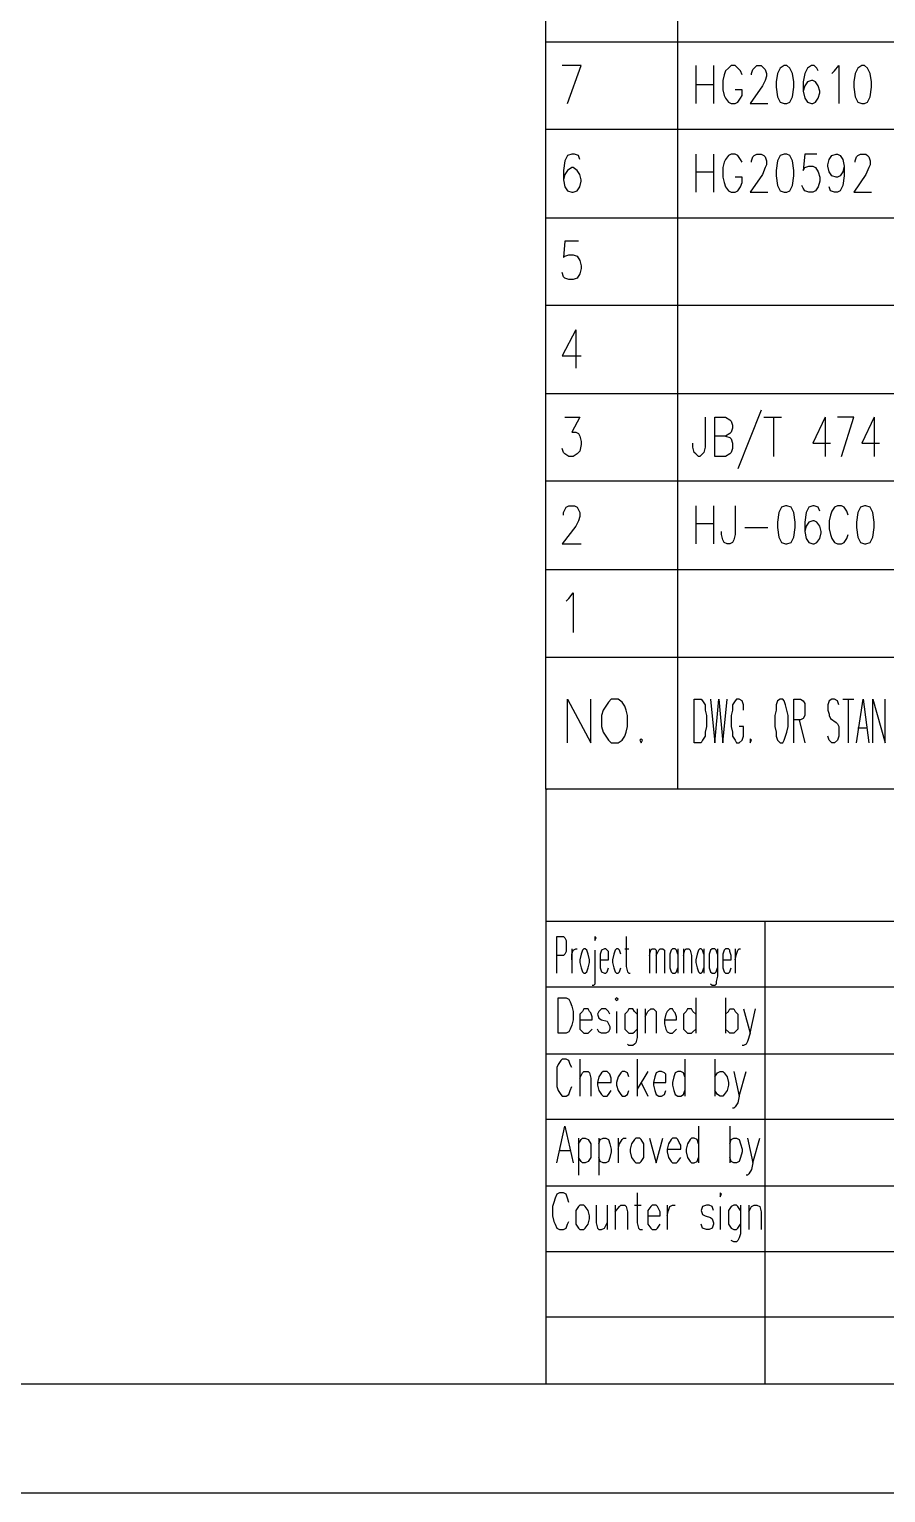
# Model space of a CAD drawing. Extents: x 13.06 to 16.25, y 9.33 to 13.85.
# Drawn here: x 14.976 to 15.395, y 9.331 to 10.046 of the extents above; entities that cross this region are included whole.
import ezdxf

# ---------------------------------------------------------------- set-up
doc = ezdxf.new("R2010")
doc.units = 0
doc.header["$MEASUREMENT"] = 0
doc.linetypes.add('AUSGEZOGEN', pattern=[0])
doc.layers.get('0').update_dxf_attribs({"linetype": 'AUSGEZOGEN'})

msp = doc.modelspace()

# ---------------------------------------------------------------- linework, layer by layer
for points in [[(13.056, 9.33067), (16.25, 9.33067), (16.25, 9.33067), (16.25, 13.85267), (16.25, 13.85267), (13.056, 13.85267), (13.056, 13.85267), (13.056, 9.33067), (13.056, 9.33067)], [(13.19, 9.384), (16.19667, 9.384), (16.19667, 9.384), (16.19667, 13.79933), (16.19667, 13.79933), (13.19, 13.79933), (13.19, 13.79933), (13.19, 9.384), (13.19, 9.384)], [(15.22867, 10.04), (15.22867, 10.08333)], [(15.29333, 10.04), (15.29333, 10.08333)], [(16.19667, 10.04), (15.22867, 10.04)], [(15.22867, 9.99733), (15.22867, 10.04)], [(15.29333, 9.99733), (15.29333, 10.04)], [(15.23933, 10.01), (15.246, 10.02867), (15.246, 10.02867), (15.23667, 10.02867)], [(15.302, 10.02867), (15.302, 10.01)], [(15.31067, 10.02867), (15.31067, 10.01)], [(15.32467, 10.024), (15.324, 10.026), (15.324, 10.026), (15.32267, 10.02733), (15.32267, 10.02733), (15.32133, 10.02867), (15.32133, 10.02867), (15.31933, 10.02867), (15.31933, 10.02867), (15.318, 10.02733), (15.318, 10.02733), (15.31667, 10.026), (15.31667, 10.026), (15.316, 10.024), (15.316, 10.024), (15.31533, 10.02133), (15.31533, 10.02133), (15.31533, 10.01667), (15.31533, 10.01667), (15.316, 10.014), (15.316, 10.014), (15.31667, 10.01267), (15.31667, 10.01267), (15.318, 10.01067), (15.318, 10.01067), (15.31933, 10.01), (15.31933, 10.01), (15.32133, 10.01), (15.32133, 10.01), (15.32267, 10.01067), (15.32267, 10.01067), (15.324, 10.01267), (15.324, 10.01267), (15.32467, 10.014), (15.32467, 10.014), (15.32467, 10.01667), (15.32467, 10.01667), (15.32133, 10.01667)], [(15.32933, 10.024), (15.32933, 10.02467), (15.32933, 10.02467), (15.33, 10.02667), (15.33, 10.02667), (15.33067, 10.02733), (15.33067, 10.02733), (15.332, 10.02867), (15.332, 10.02867), (15.334, 10.02867), (15.334, 10.02867), (15.33533, 10.02733), (15.33533, 10.02733), (15.336, 10.02667), (15.336, 10.02667), (15.33667, 10.02467), (15.33667, 10.02467), (15.33667, 10.02333), (15.33667, 10.02333), (15.336, 10.02133), (15.336, 10.02133), (15.33467, 10.01867), (15.33467, 10.01867), (15.32867, 10.01), (15.32867, 10.01), (15.33733, 10.01)], [(15.34533, 10.02867), (15.34333, 10.02733), (15.34333, 10.02733), (15.342, 10.02467), (15.342, 10.02467), (15.34133, 10.02067), (15.34133, 10.02067), (15.34133, 10.018), (15.34133, 10.018), (15.342, 10.01333), (15.342, 10.01333), (15.34333, 10.01067), (15.34333, 10.01067), (15.34533, 10.01), (15.34533, 10.01), (15.34667, 10.01), (15.34667, 10.01), (15.348, 10.01067), (15.348, 10.01067), (15.34933, 10.01333), (15.34933, 10.01333), (15.35, 10.018), (15.35, 10.018), (15.35, 10.02067), (15.35, 10.02067), (15.34933, 10.02467), (15.34933, 10.02467), (15.348, 10.02733), (15.348, 10.02733), (15.34667, 10.02867), (15.34667, 10.02867), (15.34533, 10.02867), (15.34533, 10.02867)], [(15.362, 10.026), (15.36133, 10.02733), (15.36133, 10.02733), (15.36, 10.02867), (15.36, 10.02867), (15.35867, 10.02867), (15.35867, 10.02867), (15.35667, 10.02733), (15.35667, 10.02733), (15.35533, 10.02467), (15.35533, 10.02467), (15.35467, 10.02067), (15.35467, 10.02067), (15.35467, 10.016), (15.35467, 10.016), (15.35533, 10.01267), (15.35533, 10.01267), (15.35667, 10.01067), (15.35667, 10.01067), (15.35867, 10.01), (15.35867, 10.01), (15.35933, 10.01), (15.35933, 10.01), (15.36067, 10.01067), (15.36067, 10.01067), (15.362, 10.01267), (15.362, 10.01267), (15.36267, 10.01533), (15.36267, 10.01533), (15.36267, 10.016), (15.36267, 10.016), (15.362, 10.01867), (15.362, 10.01867), (15.36067, 10.02067), (15.36067, 10.02067), (15.35933, 10.02133), (15.35933, 10.02133), (15.35867, 10.02133), (15.35867, 10.02133), (15.35667, 10.02067), (15.35667, 10.02067), (15.35533, 10.01867), (15.35533, 10.01867), (15.35467, 10.016)], [(15.36867, 10.02467), (15.37, 10.026), (15.37, 10.026), (15.372, 10.02867), (15.372, 10.02867), (15.372, 10.01)], [(15.38333, 10.02867), (15.38133, 10.02733), (15.38133, 10.02733), (15.38, 10.02467), (15.38, 10.02467), (15.37933, 10.02067), (15.37933, 10.02067), (15.37933, 10.018), (15.37933, 10.018), (15.38, 10.01333), (15.38, 10.01333), (15.38133, 10.01067), (15.38133, 10.01067), (15.38333, 10.01), (15.38333, 10.01), (15.38467, 10.01), (15.38467, 10.01), (15.386, 10.01067), (15.386, 10.01067), (15.38733, 10.01333), (15.38733, 10.01333), (15.388, 10.018), (15.388, 10.018), (15.388, 10.02067), (15.388, 10.02067), (15.38733, 10.02467), (15.38733, 10.02467), (15.386, 10.02733), (15.386, 10.02733), (15.38467, 10.02867), (15.38467, 10.02867), (15.38333, 10.02867), (15.38333, 10.02867)], [(15.302, 10.01933), (15.31067, 10.01933)], [(16.19667, 9.99733), (15.22867, 9.99733)], [(15.22867, 9.954), (15.22867, 9.99733)], [(15.29333, 9.954), (15.29333, 9.99733)], [(15.24533, 9.98267), (15.24467, 9.98467), (15.24467, 9.98467), (15.24267, 9.98533), (15.24267, 9.98533), (15.24133, 9.98533), (15.24133, 9.98533), (15.23933, 9.98467), (15.23933, 9.98467), (15.238, 9.982), (15.238, 9.982), (15.23733, 9.97733), (15.23733, 9.97733), (15.23733, 9.97267), (15.23733, 9.97267), (15.238, 9.96933), (15.238, 9.96933), (15.23933, 9.96733), (15.23933, 9.96733), (15.24133, 9.96667), (15.24133, 9.96667), (15.242, 9.96667), (15.242, 9.96667), (15.244, 9.96733), (15.244, 9.96733), (15.24533, 9.96933), (15.24533, 9.96933), (15.246, 9.972), (15.246, 9.972), (15.246, 9.97267), (15.246, 9.97267), (15.24533, 9.97533), (15.24533, 9.97533), (15.244, 9.97733), (15.244, 9.97733), (15.242, 9.97867), (15.242, 9.97867), (15.24133, 9.97867), (15.24133, 9.97867), (15.23933, 9.97733), (15.23933, 9.97733), (15.238, 9.97533), (15.238, 9.97533), (15.23733, 9.97267)], [(15.302, 9.98533), (15.302, 9.96667)], [(15.31067, 9.98533), (15.31067, 9.96667)], [(15.32467, 9.98133), (15.324, 9.98267), (15.324, 9.98267), (15.32267, 9.98467), (15.32267, 9.98467), (15.32133, 9.98533), (15.32133, 9.98533), (15.31933, 9.98533), (15.31933, 9.98533), (15.318, 9.98467), (15.318, 9.98467), (15.31667, 9.98267), (15.31667, 9.98267), (15.316, 9.98133), (15.316, 9.98133), (15.31533, 9.97867), (15.31533, 9.97867), (15.31533, 9.974), (15.31533, 9.974), (15.316, 9.97133), (15.316, 9.97133), (15.31667, 9.96933), (15.31667, 9.96933), (15.318, 9.96733), (15.318, 9.96733), (15.31933, 9.96667), (15.31933, 9.96667), (15.32133, 9.96667), (15.32133, 9.96667), (15.32267, 9.96733), (15.32267, 9.96733), (15.324, 9.96933), (15.324, 9.96933), (15.32467, 9.97133), (15.32467, 9.97133), (15.32467, 9.974), (15.32467, 9.974), (15.32133, 9.974)], [(15.32933, 9.98133), (15.32933, 9.982), (15.32933, 9.982), (15.33, 9.984), (15.33, 9.984), (15.33067, 9.98467), (15.33067, 9.98467), (15.332, 9.98533), (15.332, 9.98533), (15.334, 9.98533), (15.334, 9.98533), (15.33533, 9.98467), (15.33533, 9.98467), (15.336, 9.984), (15.336, 9.984), (15.33667, 9.982), (15.33667, 9.982), (15.33667, 9.98), (15.33667, 9.98), (15.336, 9.97867), (15.336, 9.97867), (15.33467, 9.97533), (15.33467, 9.97533), (15.32867, 9.96667), (15.32867, 9.96667), (15.33733, 9.96667)], [(15.34533, 9.98533), (15.34333, 9.98467), (15.34333, 9.98467), (15.342, 9.982), (15.342, 9.982), (15.34133, 9.97733), (15.34133, 9.97733), (15.34133, 9.97467), (15.34133, 9.97467), (15.342, 9.97), (15.342, 9.97), (15.34333, 9.96733), (15.34333, 9.96733), (15.34533, 9.96667), (15.34533, 9.96667), (15.34667, 9.96667), (15.34667, 9.96667), (15.348, 9.96733), (15.348, 9.96733), (15.34933, 9.97), (15.34933, 9.97), (15.35, 9.97467), (15.35, 9.97467), (15.35, 9.97733), (15.35, 9.97733), (15.34933, 9.982), (15.34933, 9.982), (15.348, 9.98467), (15.348, 9.98467), (15.34667, 9.98533), (15.34667, 9.98533), (15.34533, 9.98533), (15.34533, 9.98533)], [(15.36133, 9.98533), (15.35533, 9.98533), (15.35533, 9.98533), (15.35467, 9.97733), (15.35467, 9.97733), (15.35533, 9.97867), (15.35533, 9.97867), (15.35733, 9.97933), (15.35733, 9.97933), (15.35933, 9.97933), (15.35933, 9.97933), (15.36067, 9.97867), (15.36067, 9.97867), (15.362, 9.97667), (15.362, 9.97667), (15.36267, 9.974), (15.36267, 9.974), (15.36267, 9.972), (15.36267, 9.972), (15.362, 9.96933), (15.362, 9.96933), (15.36067, 9.96733), (15.36067, 9.96733), (15.35933, 9.96667), (15.35933, 9.96667), (15.35733, 9.96667), (15.35733, 9.96667), (15.35533, 9.96733), (15.35533, 9.96733), (15.35467, 9.96867), (15.35467, 9.96867), (15.354, 9.97)], [(15.37467, 9.97933), (15.374, 9.97667), (15.374, 9.97667), (15.37267, 9.97467), (15.37267, 9.97467), (15.37133, 9.974), (15.37133, 9.974), (15.37067, 9.974), (15.37067, 9.974), (15.36867, 9.97467), (15.36867, 9.97467), (15.36733, 9.97667), (15.36733, 9.97667), (15.36667, 9.97933), (15.36667, 9.97933), (15.36667, 9.98), (15.36667, 9.98), (15.36733, 9.98267), (15.36733, 9.98267), (15.36867, 9.98467), (15.36867, 9.98467), (15.37067, 9.98533), (15.37067, 9.98533), (15.37133, 9.98533), (15.37133, 9.98533), (15.37267, 9.98467), (15.37267, 9.98467), (15.374, 9.98267), (15.374, 9.98267), (15.37467, 9.97933), (15.37467, 9.97933), (15.37467, 9.97467), (15.37467, 9.97467), (15.374, 9.97), (15.374, 9.97), (15.37267, 9.96733), (15.37267, 9.96733), (15.37133, 9.96667), (15.37133, 9.96667), (15.37, 9.96667), (15.37, 9.96667), (15.368, 9.96733), (15.368, 9.96733), (15.36733, 9.96933)], [(15.38, 9.98133), (15.38, 9.982), (15.38, 9.982), (15.38067, 9.984), (15.38067, 9.984), (15.38133, 9.98467), (15.38133, 9.98467), (15.38267, 9.98533), (15.38267, 9.98533), (15.38533, 9.98533), (15.38533, 9.98533), (15.386, 9.98467), (15.386, 9.98467), (15.38667, 9.984), (15.38667, 9.984), (15.38733, 9.982), (15.38733, 9.982), (15.38733, 9.98), (15.38733, 9.98), (15.38667, 9.97867), (15.38667, 9.97867), (15.38533, 9.97533), (15.38533, 9.97533), (15.37933, 9.96667), (15.37933, 9.96667), (15.388, 9.96667)], [(15.302, 9.97667), (15.31067, 9.97667)], [(16.19667, 9.954), (15.22867, 9.954)], [(15.22867, 9.91133), (15.22867, 9.954)], [(15.29333, 9.91133), (15.29333, 9.954)], [(15.24467, 9.94267), (15.238, 9.94267), (15.238, 9.94267), (15.23733, 9.93467), (15.23733, 9.93467), (15.238, 9.93533), (15.238, 9.93533), (15.24, 9.936), (15.24, 9.936), (15.242, 9.936), (15.242, 9.936), (15.244, 9.93533), (15.244, 9.93533), (15.24533, 9.93333), (15.24533, 9.93333), (15.246, 9.93067), (15.246, 9.93067), (15.246, 9.92933), (15.246, 9.92933), (15.24533, 9.92667), (15.24533, 9.92667), (15.244, 9.92467), (15.244, 9.92467), (15.242, 9.924), (15.242, 9.924), (15.24, 9.924), (15.24, 9.924), (15.238, 9.92467), (15.238, 9.92467), (15.23733, 9.92533), (15.23733, 9.92533), (15.23667, 9.92733)], [(16.19667, 9.91133), (15.22867, 9.91133)], [(15.22867, 9.868), (15.22867, 9.91133)], [(15.29333, 9.868), (15.29333, 9.91133)], [(15.24333, 9.89933), (15.23667, 9.88667), (15.23667, 9.88667), (15.246, 9.88667)], [(15.24333, 9.89933), (15.24333, 9.88067)], [(16.19667, 9.868), (15.22867, 9.868)], [(15.22867, 9.82533), (15.22867, 9.868)], [(15.29333, 9.82533), (15.29333, 9.868)], [(15.238, 9.85667), (15.24533, 9.85667), (15.24533, 9.85667), (15.24133, 9.84933), (15.24133, 9.84933), (15.24333, 9.84933), (15.24333, 9.84933), (15.24467, 9.84867), (15.24467, 9.84867), (15.24533, 9.84733), (15.24533, 9.84733), (15.246, 9.84467), (15.246, 9.84467), (15.246, 9.84333), (15.246, 9.84333), (15.24533, 9.84), (15.24533, 9.84), (15.244, 9.83867), (15.244, 9.83867), (15.242, 9.83733), (15.242, 9.83733), (15.24, 9.83733), (15.24, 9.83733), (15.238, 9.83867), (15.238, 9.83867), (15.23733, 9.83933), (15.23733, 9.83933), (15.23667, 9.84133)], [(15.30667, 9.85667), (15.30667, 9.842), (15.30667, 9.842), (15.306, 9.83933), (15.306, 9.83933), (15.30533, 9.83867), (15.30533, 9.83867), (15.304, 9.83733), (15.304, 9.83733), (15.30333, 9.83733), (15.30333, 9.83733), (15.302, 9.83867), (15.302, 9.83867), (15.30133, 9.83933), (15.30133, 9.83933), (15.30067, 9.842), (15.30067, 9.842), (15.30067, 9.844)], [(15.31133, 9.83733), (15.31133, 9.85667), (15.31133, 9.85667), (15.31667, 9.85667), (15.31667, 9.85667), (15.31867, 9.85533), (15.31867, 9.85533), (15.31933, 9.85467), (15.31933, 9.85467), (15.32, 9.85267), (15.32, 9.85267), (15.32, 9.85133), (15.32, 9.85133), (15.31933, 9.84933), (15.31933, 9.84933), (15.31867, 9.84867), (15.31867, 9.84867), (15.31667, 9.84733), (15.31667, 9.84733), (15.31133, 9.84733)], [(15.334, 9.86), (15.32267, 9.83133)], [(15.33533, 9.85667), (15.344, 9.85667)], [(15.34, 9.85667), (15.34, 9.83733)], [(15.36533, 9.85667), (15.35933, 9.844), (15.35933, 9.844), (15.368, 9.844)], [(15.36533, 9.85667), (15.36533, 9.83733)], [(15.37333, 9.83733), (15.37933, 9.85667), (15.37933, 9.85667), (15.37133, 9.85667)], [(15.38933, 9.85667), (15.38333, 9.844), (15.38333, 9.844), (15.392, 9.844)], [(15.38933, 9.85667), (15.38933, 9.83733)], [(15.31667, 9.84733), (15.31867, 9.84667), (15.31867, 9.84667), (15.31933, 9.846), (15.31933, 9.846), (15.32, 9.844), (15.32, 9.844), (15.32, 9.84133), (15.32, 9.84133), (15.31933, 9.83933), (15.31933, 9.83933), (15.31867, 9.83867), (15.31867, 9.83867), (15.31667, 9.83733), (15.31667, 9.83733), (15.31133, 9.83733)], [(16.19667, 9.82533), (15.22867, 9.82533)], [(15.22867, 9.782), (15.22867, 9.82533)], [(15.29333, 9.782), (15.29333, 9.82533)], [(15.23733, 9.80867), (15.23733, 9.81), (15.23733, 9.81), (15.238, 9.81133), (15.238, 9.81133), (15.23867, 9.81267), (15.23867, 9.81267), (15.24, 9.81333), (15.24, 9.81333), (15.24267, 9.81333), (15.24267, 9.81333), (15.244, 9.81267), (15.244, 9.81267), (15.24467, 9.81133), (15.24467, 9.81133), (15.24533, 9.81), (15.24533, 9.81), (15.24533, 9.808), (15.24533, 9.808), (15.24467, 9.806), (15.24467, 9.806), (15.24333, 9.80333), (15.24333, 9.80333), (15.23667, 9.79467), (15.23667, 9.79467), (15.246, 9.79467)], [(15.302, 9.81333), (15.302, 9.79467)], [(15.31067, 9.81333), (15.31067, 9.79467)], [(15.32133, 9.81333), (15.32133, 9.79933), (15.32133, 9.79933), (15.32067, 9.79667), (15.32067, 9.79667), (15.32, 9.79533), (15.32, 9.79533), (15.31867, 9.79467), (15.31867, 9.79467), (15.31733, 9.79467), (15.31733, 9.79467), (15.316, 9.79533), (15.316, 9.79533), (15.31533, 9.79667), (15.31533, 9.79667), (15.31467, 9.79933), (15.31467, 9.79933), (15.31467, 9.80067)], [(15.346, 9.81333), (15.344, 9.81267), (15.344, 9.81267), (15.34267, 9.81), (15.34267, 9.81), (15.342, 9.80533), (15.342, 9.80533), (15.342, 9.80267), (15.342, 9.80267), (15.34267, 9.798), (15.34267, 9.798), (15.344, 9.79533), (15.344, 9.79533), (15.346, 9.79467), (15.346, 9.79467), (15.34667, 9.79467), (15.34667, 9.79467), (15.34867, 9.79533), (15.34867, 9.79533), (15.35, 9.798), (15.35, 9.798), (15.35067, 9.80267), (15.35067, 9.80267), (15.35067, 9.80533), (15.35067, 9.80533), (15.35, 9.81), (15.35, 9.81), (15.34867, 9.81267), (15.34867, 9.81267), (15.34667, 9.81333), (15.34667, 9.81333), (15.346, 9.81333), (15.346, 9.81333)], [(15.36267, 9.81067), (15.362, 9.81267), (15.362, 9.81267), (15.36, 9.81333), (15.36, 9.81333), (15.35933, 9.81333), (15.35933, 9.81333), (15.35733, 9.81267), (15.35733, 9.81267), (15.356, 9.81), (15.356, 9.81), (15.35533, 9.80533), (15.35533, 9.80533), (15.35533, 9.80067), (15.35533, 9.80067), (15.356, 9.79733), (15.356, 9.79733), (15.35733, 9.79533), (15.35733, 9.79533), (15.35933, 9.79467), (15.35933, 9.79467), (15.36, 9.79467), (15.36, 9.79467), (15.36133, 9.79533), (15.36133, 9.79533), (15.36267, 9.79733), (15.36267, 9.79733), (15.36333, 9.8), (15.36333, 9.8), (15.36333, 9.80067), (15.36333, 9.80067), (15.36267, 9.80333), (15.36267, 9.80333), (15.36133, 9.80533), (15.36133, 9.80533), (15.36, 9.806), (15.36, 9.806), (15.35933, 9.806), (15.35933, 9.806), (15.35733, 9.80533), (15.35733, 9.80533), (15.356, 9.80333), (15.356, 9.80333), (15.35533, 9.80067)], [(15.37667, 9.80867), (15.376, 9.81067), (15.376, 9.81067), (15.37467, 9.81267), (15.37467, 9.81267), (15.37333, 9.81333), (15.37333, 9.81333), (15.37133, 9.81333), (15.37133, 9.81333), (15.37, 9.81267), (15.37, 9.81267), (15.36867, 9.81067), (15.36867, 9.81067), (15.368, 9.80867), (15.368, 9.80867), (15.36733, 9.806), (15.36733, 9.806), (15.36733, 9.802), (15.36733, 9.802), (15.368, 9.79933), (15.368, 9.79933), (15.36867, 9.79733), (15.36867, 9.79733), (15.37, 9.79533), (15.37, 9.79533), (15.37133, 9.79467), (15.37133, 9.79467), (15.37333, 9.79467), (15.37333, 9.79467), (15.37467, 9.79533), (15.37467, 9.79533), (15.376, 9.79733), (15.376, 9.79733), (15.37667, 9.79933)], [(15.38467, 9.81333), (15.38267, 9.81267), (15.38267, 9.81267), (15.38133, 9.81), (15.38133, 9.81), (15.38067, 9.80533), (15.38067, 9.80533), (15.38067, 9.80267), (15.38067, 9.80267), (15.38133, 9.798), (15.38133, 9.798), (15.38267, 9.79533), (15.38267, 9.79533), (15.38467, 9.79467), (15.38467, 9.79467), (15.38533, 9.79467), (15.38533, 9.79467), (15.38733, 9.79533), (15.38733, 9.79533), (15.38867, 9.798), (15.38867, 9.798), (15.38933, 9.80267), (15.38933, 9.80267), (15.38933, 9.80533), (15.38933, 9.80533), (15.38867, 9.81), (15.38867, 9.81), (15.38733, 9.81267), (15.38733, 9.81267), (15.38533, 9.81333), (15.38533, 9.81333), (15.38467, 9.81333), (15.38467, 9.81333)], [(15.302, 9.80467), (15.31067, 9.80467)], [(15.326, 9.80267), (15.33733, 9.80267)], [(16.19667, 9.782), (15.22867, 9.782)], [(15.22867, 9.73933), (15.22867, 9.782)], [(15.29333, 9.73933), (15.29333, 9.782)], [(15.23867, 9.76667), (15.24, 9.768), (15.24, 9.768), (15.242, 9.77067), (15.242, 9.77067), (15.242, 9.75133)], [(15.22867, 9.73933), (16.19667, 9.73933)], [(15.22867, 9.67467), (15.22867, 9.73933)], [(15.29333, 9.67467), (15.29333, 9.73933)], [(15.23933, 9.69733), (15.23933, 9.71867), (15.23933, 9.71867), (15.25067, 9.69733), (15.25067, 9.69733), (15.25067, 9.71867)], [(15.26067, 9.71867), (15.25933, 9.71733), (15.25933, 9.71733), (15.258, 9.71533), (15.258, 9.71533), (15.25667, 9.71333), (15.25667, 9.71333), (15.256, 9.71067), (15.256, 9.71067), (15.256, 9.70533), (15.256, 9.70533), (15.25667, 9.70267), (15.25667, 9.70267), (15.258, 9.70067), (15.258, 9.70067), (15.25933, 9.69867), (15.25933, 9.69867), (15.26067, 9.69733), (15.26067, 9.69733), (15.264, 9.69733), (15.264, 9.69733), (15.266, 9.69867), (15.266, 9.69867), (15.26733, 9.70067), (15.26733, 9.70067), (15.268, 9.70267), (15.268, 9.70267), (15.26867, 9.70533), (15.26867, 9.70533), (15.26867, 9.71067), (15.26867, 9.71067), (15.268, 9.71333), (15.268, 9.71333), (15.26733, 9.71533), (15.26733, 9.71533), (15.266, 9.71733), (15.266, 9.71733), (15.264, 9.71867), (15.264, 9.71867), (15.26067, 9.71867), (15.26067, 9.71867)], [(15.30133, 9.69733), (15.30133, 9.71867), (15.30133, 9.71867), (15.30467, 9.71867), (15.30467, 9.71867), (15.30533, 9.718), (15.30533, 9.718), (15.30667, 9.716), (15.30667, 9.716), (15.30667, 9.71333), (15.30667, 9.71333), (15.30733, 9.71067), (15.30733, 9.71067), (15.30733, 9.70533), (15.30733, 9.70533), (15.30667, 9.70267), (15.30667, 9.70267), (15.30667, 9.70067), (15.30667, 9.70067), (15.30533, 9.69867), (15.30533, 9.69867), (15.30467, 9.69733), (15.30467, 9.69733), (15.30133, 9.69733), (15.30133, 9.69733)], [(15.30933, 9.71867), (15.31133, 9.69733), (15.31133, 9.69733), (15.31333, 9.71867), (15.31333, 9.71867), (15.31533, 9.69733), (15.31533, 9.69733), (15.31733, 9.71867)], [(15.32533, 9.71333), (15.32533, 9.716), (15.32533, 9.716), (15.32467, 9.718), (15.32467, 9.718), (15.32333, 9.71867), (15.32333, 9.71867), (15.322, 9.71867), (15.322, 9.71867), (15.32133, 9.718), (15.32133, 9.718), (15.32, 9.716), (15.32, 9.716), (15.32, 9.71333), (15.32, 9.71333), (15.31933, 9.71067), (15.31933, 9.71067), (15.31933, 9.70533), (15.31933, 9.70533), (15.32, 9.70267), (15.32, 9.70267), (15.32, 9.70067), (15.32, 9.70067), (15.32133, 9.69867), (15.32133, 9.69867), (15.322, 9.69733), (15.322, 9.69733), (15.32333, 9.69733), (15.32333, 9.69733), (15.32467, 9.69867), (15.32467, 9.69867), (15.32533, 9.70067), (15.32533, 9.70067), (15.32533, 9.70533), (15.32533, 9.70533), (15.32333, 9.70533)], [(15.34333, 9.71867), (15.342, 9.718), (15.342, 9.718), (15.34133, 9.716), (15.34133, 9.716), (15.34133, 9.71333), (15.34133, 9.71333), (15.34067, 9.71067), (15.34067, 9.71067), (15.34067, 9.70533), (15.34067, 9.70533), (15.34133, 9.70267), (15.34133, 9.70267), (15.34133, 9.70067), (15.34133, 9.70067), (15.342, 9.69867), (15.342, 9.69867), (15.34333, 9.69733), (15.34333, 9.69733), (15.34467, 9.69733), (15.34467, 9.69733), (15.34533, 9.69867), (15.34533, 9.69867), (15.346, 9.70067), (15.346, 9.70067), (15.34667, 9.70267), (15.34667, 9.70267), (15.34733, 9.70533), (15.34733, 9.70533), (15.34733, 9.71067), (15.34733, 9.71067), (15.34667, 9.71333), (15.34667, 9.71333), (15.346, 9.716), (15.346, 9.716), (15.34533, 9.718), (15.34533, 9.718), (15.34467, 9.71867), (15.34467, 9.71867), (15.34333, 9.71867), (15.34333, 9.71867)], [(15.35, 9.69733), (15.35, 9.71867), (15.35, 9.71867), (15.35333, 9.71867), (15.35333, 9.71867), (15.35467, 9.718), (15.35467, 9.718), (15.35533, 9.71667), (15.35533, 9.71667), (15.35533, 9.71067), (15.35533, 9.71067), (15.35467, 9.70933), (15.35467, 9.70933), (15.35333, 9.70867), (15.35333, 9.70867), (15.35, 9.70867)], [(15.372, 9.716), (15.37133, 9.718), (15.37133, 9.718), (15.37, 9.71867), (15.37, 9.71867), (15.36867, 9.71867), (15.36867, 9.71867), (15.36733, 9.718), (15.36733, 9.718), (15.36667, 9.716), (15.36667, 9.716), (15.36667, 9.71333), (15.36667, 9.71333), (15.36733, 9.71133), (15.36733, 9.71133), (15.36733, 9.71067), (15.36733, 9.71067), (15.368, 9.70933), (15.368, 9.70933), (15.37067, 9.70733), (15.37067, 9.70733), (15.37133, 9.70667), (15.37133, 9.70667), (15.372, 9.70533), (15.372, 9.70533), (15.372, 9.70067), (15.372, 9.70067), (15.37133, 9.69867), (15.37133, 9.69867), (15.37, 9.69733), (15.37, 9.69733), (15.36867, 9.69733), (15.36867, 9.69733), (15.36733, 9.69867), (15.36733, 9.69867), (15.36667, 9.70067)], [(15.374, 9.71867), (15.37933, 9.71867)], [(15.37667, 9.71867), (15.37667, 9.69733)], [(15.38067, 9.69733), (15.384, 9.71867), (15.384, 9.71867), (15.38667, 9.69733)], [(15.38867, 9.69733), (15.38867, 9.71867), (15.38867, 9.71867), (15.39467, 9.69733), (15.39467, 9.69733), (15.39467, 9.71867)], [(15.35267, 9.70867), (15.35533, 9.69733)], [(15.38133, 9.70467), (15.386, 9.70467)], [(15.27533, 9.69933), (15.27467, 9.69867), (15.27467, 9.69867), (15.27533, 9.69733), (15.27533, 9.69733), (15.276, 9.69867), (15.276, 9.69867), (15.27533, 9.69933), (15.27533, 9.69933)], [(15.32867, 9.69933), (15.32867, 9.69733), (15.32867, 9.69733), (15.32933, 9.69867), (15.32933, 9.69867), (15.32867, 9.69933), (15.32867, 9.69933)], [(16.19667, 9.67467), (15.22867, 9.67467), (15.22867, 9.67467), (15.22867, 9.384), (15.22867, 9.384), (16.19667, 9.384), (16.19667, 9.384), (16.19667, 9.67467), (16.19667, 9.67467)], [(15.22867, 9.67467), (15.22933, 9.67467)], [(16.19667, 9.61), (15.22867, 9.61)], [(15.336, 9.384), (15.336, 9.61)], [(15.234, 9.58467), (15.234, 9.60267), (15.234, 9.60267), (15.23733, 9.60267), (15.23733, 9.60267), (15.238, 9.602), (15.238, 9.602), (15.23867, 9.60067), (15.23867, 9.60067), (15.23867, 9.59533), (15.23867, 9.59533), (15.238, 9.594), (15.238, 9.594), (15.23733, 9.59333), (15.23733, 9.59333), (15.234, 9.59333)], [(15.25267, 9.602), (15.25267, 9.60067), (15.25267, 9.60067), (15.25333, 9.602), (15.25333, 9.602), (15.25267, 9.60267), (15.25267, 9.60267), (15.25267, 9.602), (15.25267, 9.602)], [(15.268, 9.60267), (15.268, 9.588), (15.268, 9.588), (15.26867, 9.58533), (15.26867, 9.58533), (15.26933, 9.58467), (15.26933, 9.58467), (15.27, 9.58467)], [(15.24133, 9.59667), (15.24133, 9.58467)], [(15.24133, 9.59133), (15.24133, 9.594), (15.24133, 9.594), (15.242, 9.596), (15.242, 9.596), (15.24333, 9.59667), (15.24333, 9.59667), (15.244, 9.59667)], [(15.24733, 9.59667), (15.24667, 9.596), (15.24667, 9.596), (15.246, 9.594), (15.246, 9.594), (15.24533, 9.59133), (15.24533, 9.59133), (15.24533, 9.59), (15.24533, 9.59), (15.246, 9.58733), (15.246, 9.58733), (15.24667, 9.58533), (15.24667, 9.58533), (15.24733, 9.58467), (15.24733, 9.58467), (15.248, 9.58467), (15.248, 9.58467), (15.24867, 9.58533), (15.24867, 9.58533), (15.24933, 9.58733), (15.24933, 9.58733), (15.25, 9.59), (15.25, 9.59), (15.25, 9.59133), (15.25, 9.59133), (15.24933, 9.594), (15.24933, 9.594), (15.24867, 9.596), (15.24867, 9.596), (15.248, 9.59667), (15.248, 9.59667), (15.24733, 9.59667), (15.24733, 9.59667)], [(15.25267, 9.596), (15.25267, 9.57933), (15.25267, 9.57933), (15.252, 9.57867), (15.252, 9.57867), (15.25133, 9.57867)], [(15.25533, 9.59133), (15.25933, 9.59133), (15.25933, 9.59133), (15.25933, 9.59333), (15.25933, 9.59333), (15.25933, 9.59533), (15.25933, 9.59533), (15.25867, 9.596), (15.25867, 9.596), (15.258, 9.59667), (15.258, 9.59667), (15.25733, 9.59667), (15.25733, 9.59667), (15.256, 9.596), (15.256, 9.596), (15.25533, 9.594), (15.25533, 9.594), (15.25533, 9.58733), (15.25533, 9.58733), (15.256, 9.58533), (15.256, 9.58533), (15.25733, 9.58467), (15.25733, 9.58467), (15.258, 9.58467), (15.258, 9.58467), (15.25867, 9.58533), (15.25867, 9.58533), (15.25933, 9.58733)], [(15.26533, 9.594), (15.26467, 9.596), (15.26467, 9.596), (15.264, 9.59667), (15.264, 9.59667), (15.26333, 9.59667), (15.26333, 9.59667), (15.26267, 9.596), (15.26267, 9.596), (15.262, 9.594), (15.262, 9.594), (15.26133, 9.59133), (15.26133, 9.59133), (15.26133, 9.59), (15.26133, 9.59), (15.262, 9.58733), (15.262, 9.58733), (15.26267, 9.58533), (15.26267, 9.58533), (15.26333, 9.58467), (15.26333, 9.58467), (15.264, 9.58467), (15.264, 9.58467), (15.26467, 9.58533), (15.26467, 9.58533), (15.26533, 9.58733)], [(15.26733, 9.59667), (15.26933, 9.59667)], [(15.27933, 9.59667), (15.27933, 9.58467)], [(15.27933, 9.59333), (15.28, 9.596), (15.28, 9.596), (15.28067, 9.59667), (15.28067, 9.59667), (15.282, 9.59667), (15.282, 9.59667), (15.28267, 9.596), (15.28267, 9.596), (15.28267, 9.58467)], [(15.28267, 9.59333), (15.284, 9.596), (15.284, 9.596), (15.28467, 9.59667), (15.28467, 9.59667), (15.286, 9.59667), (15.286, 9.59667), (15.28667, 9.596), (15.28667, 9.596), (15.28667, 9.58467)], [(15.29333, 9.594), (15.29267, 9.596), (15.29267, 9.596), (15.292, 9.59667), (15.292, 9.59667), (15.29067, 9.59667), (15.29067, 9.59667), (15.29, 9.596), (15.29, 9.596), (15.28933, 9.594), (15.28933, 9.594), (15.28933, 9.58733), (15.28933, 9.58733), (15.29, 9.58533), (15.29, 9.58533), (15.29067, 9.58467), (15.29067, 9.58467), (15.292, 9.58467), (15.292, 9.58467), (15.29267, 9.58533), (15.29267, 9.58533), (15.29333, 9.58733)], [(15.29333, 9.59667), (15.29333, 9.58467)], [(15.296, 9.59667), (15.296, 9.58467)], [(15.296, 9.59333), (15.29667, 9.596), (15.29667, 9.596), (15.29733, 9.59667), (15.29733, 9.59667), (15.29867, 9.59667), (15.29867, 9.59667), (15.29933, 9.596), (15.29933, 9.596), (15.3, 9.59333), (15.3, 9.59333), (15.3, 9.58467)], [(15.306, 9.594), (15.30533, 9.596), (15.30533, 9.596), (15.30467, 9.59667), (15.30467, 9.59667), (15.304, 9.59667), (15.304, 9.59667), (15.30333, 9.596), (15.30333, 9.596), (15.30267, 9.594), (15.30267, 9.594), (15.302, 9.59133), (15.302, 9.59133), (15.302, 9.59), (15.302, 9.59), (15.30267, 9.58733), (15.30267, 9.58733), (15.30333, 9.58533), (15.30333, 9.58533), (15.304, 9.58467), (15.304, 9.58467), (15.30467, 9.58467), (15.30467, 9.58467), (15.30533, 9.58533), (15.30533, 9.58533), (15.306, 9.58733)], [(15.306, 9.59667), (15.306, 9.58467)], [(15.31267, 9.594), (15.312, 9.596), (15.312, 9.596), (15.31133, 9.59667), (15.31133, 9.59667), (15.31, 9.59667), (15.31, 9.59667), (15.30933, 9.596), (15.30933, 9.596), (15.30867, 9.594), (15.30867, 9.594), (15.30867, 9.58733), (15.30867, 9.58733), (15.30933, 9.58533), (15.30933, 9.58533), (15.31, 9.58467), (15.31, 9.58467), (15.31133, 9.58467), (15.31133, 9.58467), (15.312, 9.58533), (15.312, 9.58533), (15.31267, 9.58733)], [(15.31267, 9.59667), (15.31267, 9.58333), (15.31267, 9.58333), (15.312, 9.58067), (15.312, 9.58067), (15.312, 9.57933), (15.312, 9.57933), (15.31133, 9.57867), (15.31133, 9.57867), (15.31, 9.57867), (15.31, 9.57867), (15.30933, 9.57933)], [(15.31533, 9.59133), (15.31933, 9.59133), (15.31933, 9.59133), (15.31933, 9.59333), (15.31933, 9.59333), (15.31867, 9.59533), (15.31867, 9.59533), (15.31867, 9.596), (15.31867, 9.596), (15.318, 9.59667), (15.318, 9.59667), (15.31667, 9.59667), (15.31667, 9.59667), (15.316, 9.596), (15.316, 9.596), (15.31533, 9.594), (15.31533, 9.594), (15.31533, 9.58733), (15.31533, 9.58733), (15.316, 9.58533), (15.316, 9.58533), (15.31667, 9.58467), (15.31667, 9.58467), (15.318, 9.58467), (15.318, 9.58467), (15.31867, 9.58533), (15.31867, 9.58533), (15.31933, 9.58733)], [(15.32133, 9.59667), (15.32133, 9.58467)], [(15.32133, 9.59133), (15.322, 9.594), (15.322, 9.594), (15.32267, 9.596), (15.32267, 9.596), (15.32333, 9.59667), (15.32333, 9.59667), (15.324, 9.59667)], [(15.22867, 9.578), (15.51867, 9.578)], [(15.23467, 9.55533), (15.23467, 9.57267), (15.23467, 9.57267), (15.23867, 9.57267), (15.23867, 9.57267), (15.24, 9.572), (15.24, 9.572), (15.24067, 9.57067), (15.24067, 9.57067), (15.24133, 9.56867), (15.24133, 9.56867), (15.242, 9.566), (15.242, 9.566), (15.242, 9.562), (15.242, 9.562), (15.24133, 9.55933), (15.24133, 9.55933), (15.24067, 9.55733), (15.24067, 9.55733), (15.24, 9.556), (15.24, 9.556), (15.23867, 9.55533), (15.23867, 9.55533), (15.23467, 9.55533), (15.23467, 9.55533)], [(15.26267, 9.572), (15.26333, 9.57133), (15.26333, 9.57133), (15.264, 9.572), (15.264, 9.572), (15.26333, 9.57267), (15.26333, 9.57267), (15.26267, 9.572), (15.26267, 9.572)], [(15.302, 9.57267), (15.302, 9.55533)], [(15.31667, 9.57267), (15.31667, 9.55533)], [(15.24533, 9.562), (15.25133, 9.562), (15.25133, 9.562), (15.25133, 9.56333), (15.25133, 9.56333), (15.25067, 9.56533), (15.25067, 9.56533), (15.25, 9.566), (15.25, 9.566), (15.24933, 9.56733), (15.24933, 9.56733), (15.24733, 9.56733), (15.24733, 9.56733), (15.24667, 9.566), (15.24667, 9.566), (15.24533, 9.56467), (15.24533, 9.56467), (15.24533, 9.55733), (15.24533, 9.55733), (15.24667, 9.556), (15.24667, 9.556), (15.24733, 9.55533), (15.24733, 9.55533), (15.24933, 9.55533), (15.24933, 9.55533), (15.25, 9.556), (15.25, 9.556), (15.25133, 9.55733)], [(15.26, 9.56467), (15.25933, 9.566), (15.25933, 9.566), (15.258, 9.56733), (15.258, 9.56733), (15.256, 9.56733), (15.256, 9.56733), (15.25467, 9.566), (15.25467, 9.566), (15.254, 9.56467), (15.254, 9.56467), (15.25467, 9.56267), (15.25467, 9.56267), (15.256, 9.562), (15.256, 9.562), (15.25867, 9.56133), (15.25867, 9.56133), (15.25933, 9.56), (15.25933, 9.56), (15.26, 9.55867), (15.26, 9.55867), (15.26, 9.55733), (15.26, 9.55733), (15.25933, 9.556), (15.25933, 9.556), (15.258, 9.55533), (15.258, 9.55533), (15.256, 9.55533), (15.256, 9.55533), (15.25467, 9.556), (15.25467, 9.556), (15.254, 9.55733)], [(15.26333, 9.566), (15.26333, 9.55533)], [(15.27333, 9.56467), (15.272, 9.566), (15.272, 9.566), (15.27133, 9.56733), (15.27133, 9.56733), (15.26933, 9.56733), (15.26933, 9.56733), (15.26867, 9.566), (15.26867, 9.566), (15.26733, 9.56467), (15.26733, 9.56467), (15.26733, 9.55733), (15.26733, 9.55733), (15.26867, 9.556), (15.26867, 9.556), (15.26933, 9.55533), (15.26933, 9.55533), (15.27133, 9.55533), (15.27133, 9.55533), (15.272, 9.556), (15.272, 9.556), (15.27333, 9.55733)], [(15.27333, 9.56733), (15.27333, 9.55333), (15.27333, 9.55333), (15.27267, 9.55067), (15.27267, 9.55067), (15.272, 9.55), (15.272, 9.55), (15.27133, 9.54933), (15.27133, 9.54933), (15.26933, 9.54933), (15.26933, 9.54933), (15.26867, 9.55)], [(15.27733, 9.56733), (15.27733, 9.55533)], [(15.27733, 9.56333), (15.27867, 9.566), (15.27867, 9.566), (15.28, 9.56733), (15.28, 9.56733), (15.28133, 9.56733), (15.28133, 9.56733), (15.28267, 9.566), (15.28267, 9.566), (15.28267, 9.55533)], [(15.28667, 9.562), (15.29267, 9.562), (15.29267, 9.562), (15.29267, 9.56333), (15.29267, 9.56333), (15.292, 9.56533), (15.292, 9.56533), (15.29133, 9.566), (15.29133, 9.566), (15.29067, 9.56733), (15.29067, 9.56733), (15.28933, 9.56733), (15.28933, 9.56733), (15.288, 9.566), (15.288, 9.566), (15.28733, 9.56467), (15.28733, 9.56467), (15.28667, 9.562), (15.28667, 9.562), (15.28667, 9.56), (15.28667, 9.56), (15.28733, 9.55733), (15.28733, 9.55733), (15.288, 9.556), (15.288, 9.556), (15.28933, 9.55533), (15.28933, 9.55533), (15.29067, 9.55533), (15.29067, 9.55533), (15.29133, 9.556), (15.29133, 9.556), (15.29267, 9.55733)], [(15.302, 9.56467), (15.30067, 9.566), (15.30067, 9.566), (15.3, 9.56733), (15.3, 9.56733), (15.298, 9.56733), (15.298, 9.56733), (15.29733, 9.566), (15.29733, 9.566), (15.296, 9.56467), (15.296, 9.56467), (15.296, 9.55733), (15.296, 9.55733), (15.29733, 9.556), (15.29733, 9.556), (15.298, 9.55533), (15.298, 9.55533), (15.3, 9.55533), (15.3, 9.55533), (15.30067, 9.556), (15.30067, 9.556), (15.302, 9.55733)], [(15.31667, 9.56467), (15.318, 9.566), (15.318, 9.566), (15.31867, 9.56733), (15.31867, 9.56733), (15.32067, 9.56733), (15.32067, 9.56733), (15.32133, 9.566), (15.32133, 9.566), (15.32267, 9.56467), (15.32267, 9.56467), (15.32267, 9.55733), (15.32267, 9.55733), (15.32133, 9.556), (15.32133, 9.556), (15.32067, 9.55533), (15.32067, 9.55533), (15.31867, 9.55533), (15.31867, 9.55533), (15.318, 9.556), (15.318, 9.556), (15.31667, 9.55733)], [(15.32533, 9.56733), (15.32867, 9.55533), (15.32867, 9.55533), (15.33133, 9.56733)], [(15.32867, 9.55533), (15.32733, 9.55133), (15.32733, 9.55133), (15.32667, 9.55), (15.32667, 9.55), (15.32533, 9.54933), (15.32533, 9.54933), (15.32467, 9.54933)], [(15.22867, 9.54533), (15.51867, 9.54533)], [(15.24133, 9.53867), (15.24067, 9.54), (15.24067, 9.54), (15.24, 9.542), (15.24, 9.542), (15.23867, 9.54267), (15.23867, 9.54267), (15.23667, 9.54267), (15.23667, 9.54267), (15.236, 9.542), (15.236, 9.542), (15.23467, 9.54), (15.23467, 9.54), (15.234, 9.53867), (15.234, 9.53867), (15.234, 9.52933), (15.234, 9.52933), (15.23467, 9.52733), (15.23467, 9.52733), (15.236, 9.52533), (15.236, 9.52533), (15.23667, 9.52467), (15.23667, 9.52467), (15.23867, 9.52467), (15.23867, 9.52467), (15.24, 9.52533), (15.24, 9.52533), (15.24067, 9.52733), (15.24067, 9.52733), (15.24133, 9.52933)], [(15.24533, 9.54267), (15.24533, 9.52467)], [(15.27333, 9.54267), (15.27333, 9.52467)], [(15.29667, 9.54267), (15.29667, 9.52467)], [(15.31133, 9.54267), (15.31133, 9.52467)], [(15.24533, 9.53333), (15.24667, 9.536), (15.24667, 9.536), (15.24733, 9.53667), (15.24733, 9.53667), (15.24933, 9.53667), (15.24933, 9.53667), (15.25, 9.536), (15.25, 9.536), (15.25067, 9.53333), (15.25067, 9.53333), (15.25067, 9.52467)], [(15.254, 9.53133), (15.26067, 9.53133), (15.26067, 9.53133), (15.26067, 9.53333), (15.26067, 9.53333), (15.26, 9.53533), (15.26, 9.53533), (15.25933, 9.536), (15.25933, 9.536), (15.25867, 9.53667), (15.25867, 9.53667), (15.25667, 9.53667), (15.25667, 9.53667), (15.256, 9.536), (15.256, 9.536), (15.25467, 9.534), (15.25467, 9.534), (15.254, 9.53133), (15.254, 9.53133), (15.254, 9.53), (15.254, 9.53), (15.25467, 9.52733), (15.25467, 9.52733), (15.256, 9.52533), (15.256, 9.52533), (15.25667, 9.52467), (15.25667, 9.52467), (15.25867, 9.52467), (15.25867, 9.52467), (15.25933, 9.52533), (15.25933, 9.52533), (15.26067, 9.52733)], [(15.26933, 9.534), (15.26867, 9.536), (15.26867, 9.536), (15.26733, 9.53667), (15.26733, 9.53667), (15.266, 9.53667), (15.266, 9.53667), (15.26533, 9.536), (15.26533, 9.536), (15.264, 9.534), (15.264, 9.534), (15.26333, 9.53133), (15.26333, 9.53133), (15.26333, 9.53), (15.26333, 9.53), (15.264, 9.52733), (15.264, 9.52733), (15.26533, 9.52533), (15.26533, 9.52533), (15.266, 9.52467), (15.266, 9.52467), (15.26733, 9.52467), (15.26733, 9.52467), (15.26867, 9.52533), (15.26867, 9.52533), (15.26933, 9.52733)], [(15.27867, 9.53667), (15.27333, 9.528)], [(15.28133, 9.53133), (15.28733, 9.53133), (15.28733, 9.53133), (15.28733, 9.53333), (15.28733, 9.53333), (15.28733, 9.53533), (15.28733, 9.53533), (15.28667, 9.536), (15.28667, 9.536), (15.28533, 9.53667), (15.28533, 9.53667), (15.284, 9.53667), (15.284, 9.53667), (15.28267, 9.536), (15.28267, 9.536), (15.282, 9.534), (15.282, 9.534), (15.28133, 9.53133), (15.28133, 9.53133), (15.28133, 9.53), (15.28133, 9.53), (15.282, 9.52733), (15.282, 9.52733), (15.28267, 9.52533), (15.28267, 9.52533), (15.284, 9.52467), (15.284, 9.52467), (15.28533, 9.52467), (15.28533, 9.52467), (15.28667, 9.52533), (15.28667, 9.52533), (15.28733, 9.52733)], [(15.29667, 9.534), (15.296, 9.536), (15.296, 9.536), (15.29467, 9.53667), (15.29467, 9.53667), (15.29333, 9.53667), (15.29333, 9.53667), (15.292, 9.536), (15.292, 9.536), (15.29133, 9.534), (15.29133, 9.534), (15.29067, 9.53133), (15.29067, 9.53133), (15.29067, 9.53), (15.29067, 9.53), (15.29133, 9.52733), (15.29133, 9.52733), (15.292, 9.52533), (15.292, 9.52533), (15.29333, 9.52467), (15.29333, 9.52467), (15.29467, 9.52467), (15.29467, 9.52467), (15.296, 9.52533), (15.296, 9.52533), (15.29667, 9.52733)], [(15.31133, 9.534), (15.31267, 9.536), (15.31267, 9.536), (15.314, 9.53667), (15.314, 9.53667), (15.31533, 9.53667), (15.31533, 9.53667), (15.316, 9.536), (15.316, 9.536), (15.31733, 9.534), (15.31733, 9.534), (15.318, 9.53133), (15.318, 9.53133), (15.318, 9.53), (15.318, 9.53), (15.31733, 9.52733), (15.31733, 9.52733), (15.316, 9.52533), (15.316, 9.52533), (15.31533, 9.52467), (15.31533, 9.52467), (15.314, 9.52467), (15.314, 9.52467), (15.31267, 9.52533), (15.31267, 9.52533), (15.31133, 9.52733)], [(15.32067, 9.53667), (15.32333, 9.52467), (15.32333, 9.52467), (15.32667, 9.53667)], [(15.27533, 9.53133), (15.27867, 9.52467)], [(15.32333, 9.52467), (15.32267, 9.52133), (15.32267, 9.52133), (15.32133, 9.51933), (15.32133, 9.51933), (15.32067, 9.51867), (15.32067, 9.51867), (15.32, 9.51867)], [(15.22867, 9.51333), (16.19667, 9.51333)], [(15.234, 9.492), (15.238, 9.51), (15.238, 9.51), (15.242, 9.492)], [(15.30333, 9.51), (15.30333, 9.492)], [(15.31867, 9.51), (15.31867, 9.492)], [(15.23533, 9.498), (15.24067, 9.498)], [(15.24467, 9.504), (15.24467, 9.486)], [(15.24467, 9.50133), (15.246, 9.50333), (15.246, 9.50333), (15.24667, 9.504), (15.24667, 9.504), (15.248, 9.504), (15.248, 9.504), (15.24933, 9.50333), (15.24933, 9.50333), (15.25067, 9.50133), (15.25067, 9.50133), (15.25067, 9.49467), (15.25067, 9.49467), (15.24933, 9.49267), (15.24933, 9.49267), (15.248, 9.492), (15.248, 9.492), (15.24667, 9.492), (15.24667, 9.492), (15.246, 9.49267), (15.246, 9.49267), (15.24467, 9.49467)], [(15.25467, 9.504), (15.25467, 9.486)], [(15.25467, 9.50133), (15.25533, 9.50333), (15.25533, 9.50333), (15.25667, 9.504), (15.25667, 9.504), (15.258, 9.504), (15.258, 9.504), (15.25933, 9.50333), (15.25933, 9.50333), (15.26, 9.50133), (15.26, 9.50133), (15.26067, 9.49867), (15.26067, 9.49867), (15.26067, 9.49733), (15.26067, 9.49733), (15.26, 9.49467), (15.26, 9.49467), (15.25933, 9.49267), (15.25933, 9.49267), (15.258, 9.492), (15.258, 9.492), (15.25667, 9.492), (15.25667, 9.492), (15.25533, 9.49267), (15.25533, 9.49267), (15.25467, 9.49467)], [(15.264, 9.504), (15.264, 9.492)], [(15.264, 9.49867), (15.26467, 9.50133), (15.26467, 9.50133), (15.266, 9.50333), (15.266, 9.50333), (15.26667, 9.504), (15.26667, 9.504), (15.268, 9.504)], [(15.27267, 9.504), (15.272, 9.50333), (15.272, 9.50333), (15.27067, 9.50133), (15.27067, 9.50133), (15.27, 9.49867), (15.27, 9.49867), (15.27, 9.49733), (15.27, 9.49733), (15.27067, 9.49467), (15.27067, 9.49467), (15.272, 9.49267), (15.272, 9.49267), (15.27267, 9.492), (15.27267, 9.492), (15.27467, 9.492), (15.27467, 9.492), (15.27533, 9.49267), (15.27533, 9.49267), (15.27667, 9.49467), (15.27667, 9.49467), (15.27667, 9.50133), (15.27667, 9.50133), (15.27533, 9.50333), (15.27533, 9.50333), (15.27467, 9.504), (15.27467, 9.504), (15.27267, 9.504), (15.27267, 9.504)], [(15.27933, 9.504), (15.28267, 9.492), (15.28267, 9.492), (15.286, 9.504)], [(15.288, 9.49867), (15.29467, 9.49867), (15.29467, 9.49867), (15.29467, 9.50067), (15.29467, 9.50067), (15.294, 9.502), (15.294, 9.502), (15.29333, 9.50333), (15.29333, 9.50333), (15.29267, 9.504), (15.29267, 9.504), (15.29067, 9.504), (15.29067, 9.504), (15.29, 9.50333), (15.29, 9.50333), (15.28867, 9.50133), (15.28867, 9.50133), (15.288, 9.49867), (15.288, 9.49867), (15.288, 9.49733), (15.288, 9.49733), (15.28867, 9.49467), (15.28867, 9.49467), (15.29, 9.49267), (15.29, 9.49267), (15.29067, 9.492), (15.29067, 9.492), (15.29267, 9.492), (15.29267, 9.492), (15.29333, 9.49267), (15.29333, 9.49267), (15.29467, 9.49467)], [(15.30333, 9.50133), (15.30267, 9.50333), (15.30267, 9.50333), (15.30133, 9.504), (15.30133, 9.504), (15.3, 9.504), (15.3, 9.504), (15.29933, 9.50333), (15.29933, 9.50333), (15.298, 9.50133), (15.298, 9.50133), (15.29733, 9.49867), (15.29733, 9.49867), (15.29733, 9.49733), (15.29733, 9.49733), (15.298, 9.49467), (15.298, 9.49467), (15.29933, 9.49267), (15.29933, 9.49267), (15.3, 9.492), (15.3, 9.492), (15.30133, 9.492), (15.30133, 9.492), (15.30267, 9.49267), (15.30267, 9.49267), (15.30333, 9.49467)], [(15.31867, 9.50133), (15.31933, 9.50333), (15.31933, 9.50333), (15.32067, 9.504), (15.32067, 9.504), (15.322, 9.504), (15.322, 9.504), (15.32333, 9.50333), (15.32333, 9.50333), (15.324, 9.50133), (15.324, 9.50133), (15.32467, 9.49867), (15.32467, 9.49867), (15.32467, 9.49733), (15.32467, 9.49733), (15.324, 9.49467), (15.324, 9.49467), (15.32333, 9.49267), (15.32333, 9.49267), (15.322, 9.492), (15.322, 9.492), (15.32067, 9.492), (15.32067, 9.492), (15.31933, 9.49267), (15.31933, 9.49267), (15.31867, 9.49467)], [(15.32733, 9.504), (15.33, 9.492), (15.33, 9.492), (15.33333, 9.504)], [(15.33, 9.492), (15.32933, 9.48867), (15.32933, 9.48867), (15.328, 9.48667), (15.328, 9.48667), (15.32733, 9.486), (15.32733, 9.486), (15.32667, 9.486)], [(15.22867, 9.48067), (15.766, 9.48067)], [(15.24, 9.47267), (15.23933, 9.47467), (15.23933, 9.47467), (15.23867, 9.47667), (15.23867, 9.47667), (15.23733, 9.47733), (15.23733, 9.47733), (15.23533, 9.47733), (15.23533, 9.47733), (15.234, 9.47667), (15.234, 9.47667), (15.23333, 9.47467), (15.23333, 9.47467), (15.23267, 9.47267), (15.23267, 9.47267), (15.232, 9.47067), (15.232, 9.47067), (15.232, 9.466), (15.232, 9.466), (15.23267, 9.46333), (15.23267, 9.46333), (15.23333, 9.462), (15.23333, 9.462), (15.234, 9.46), (15.234, 9.46), (15.23533, 9.45933), (15.23533, 9.45933), (15.23733, 9.45933), (15.23733, 9.45933), (15.23867, 9.46), (15.23867, 9.46), (15.23933, 9.462), (15.23933, 9.462), (15.24, 9.46333)], [(15.27333, 9.47733), (15.27333, 9.46267), (15.27333, 9.46267), (15.274, 9.46), (15.274, 9.46), (15.27467, 9.45933), (15.27467, 9.45933), (15.276, 9.45933)], [(15.314, 9.47667), (15.314, 9.47533), (15.314, 9.47533), (15.31467, 9.47667), (15.31467, 9.47667), (15.314, 9.47733), (15.314, 9.47733), (15.314, 9.47667), (15.314, 9.47667)], [(15.24533, 9.47133), (15.24467, 9.47067), (15.24467, 9.47067), (15.24333, 9.46867), (15.24333, 9.46867), (15.24333, 9.462), (15.24333, 9.462), (15.24467, 9.46), (15.24467, 9.46), (15.24533, 9.45933), (15.24533, 9.45933), (15.24733, 9.45933), (15.24733, 9.45933), (15.248, 9.46), (15.248, 9.46), (15.24933, 9.462), (15.24933, 9.462), (15.25, 9.46467), (15.25, 9.46467), (15.25, 9.466), (15.25, 9.466), (15.24933, 9.46867), (15.24933, 9.46867), (15.248, 9.47067), (15.248, 9.47067), (15.24733, 9.47133), (15.24733, 9.47133), (15.24533, 9.47133), (15.24533, 9.47133)], [(15.25333, 9.47133), (15.25333, 9.46267), (15.25333, 9.46267), (15.254, 9.46), (15.254, 9.46), (15.25467, 9.45933), (15.25467, 9.45933), (15.256, 9.45933), (15.256, 9.45933), (15.25733, 9.46), (15.25733, 9.46), (15.25867, 9.46267)], [(15.25867, 9.47133), (15.25867, 9.45933)], [(15.26267, 9.47133), (15.26267, 9.45933)], [(15.26267, 9.468), (15.26467, 9.47067), (15.26467, 9.47067), (15.26533, 9.47133), (15.26533, 9.47133), (15.26733, 9.47133), (15.26733, 9.47133), (15.268, 9.47067), (15.268, 9.47067), (15.26867, 9.468), (15.26867, 9.468), (15.26867, 9.45933)], [(15.272, 9.47133), (15.27533, 9.47133)], [(15.27867, 9.466), (15.28467, 9.466), (15.28467, 9.466), (15.28467, 9.468), (15.28467, 9.468), (15.284, 9.46933), (15.284, 9.46933), (15.28333, 9.47067), (15.28333, 9.47067), (15.28267, 9.47133), (15.28267, 9.47133), (15.28067, 9.47133), (15.28067, 9.47133), (15.28, 9.47067), (15.28, 9.47067), (15.27867, 9.46867), (15.27867, 9.46867), (15.27867, 9.462), (15.27867, 9.462), (15.28, 9.46), (15.28, 9.46), (15.28067, 9.45933), (15.28067, 9.45933), (15.28267, 9.45933), (15.28267, 9.45933), (15.28333, 9.46), (15.28333, 9.46), (15.28467, 9.462)], [(15.288, 9.47133), (15.288, 9.45933)], [(15.288, 9.466), (15.28867, 9.46867), (15.28867, 9.46867), (15.28933, 9.47067), (15.28933, 9.47067), (15.29067, 9.47133), (15.29067, 9.47133), (15.292, 9.47133)], [(15.31067, 9.46867), (15.31, 9.47067), (15.31, 9.47067), (15.30867, 9.47133), (15.30867, 9.47133), (15.30733, 9.47133), (15.30733, 9.47133), (15.30533, 9.47067), (15.30533, 9.47067), (15.30467, 9.46867), (15.30467, 9.46867), (15.30533, 9.46667), (15.30533, 9.46667), (15.30667, 9.466), (15.30667, 9.466), (15.30933, 9.46533), (15.30933, 9.46533), (15.31, 9.46467), (15.31, 9.46467), (15.31067, 9.46267), (15.31067, 9.46267), (15.31067, 9.462), (15.31067, 9.462), (15.31, 9.46), (15.31, 9.46), (15.30867, 9.45933), (15.30867, 9.45933), (15.30733, 9.45933), (15.30733, 9.45933), (15.30533, 9.46), (15.30533, 9.46), (15.30467, 9.462)], [(15.314, 9.47067), (15.314, 9.45933)], [(15.324, 9.46867), (15.32267, 9.47067), (15.32267, 9.47067), (15.322, 9.47133), (15.322, 9.47133), (15.32067, 9.47133), (15.32067, 9.47133), (15.31933, 9.47067), (15.31933, 9.47067), (15.318, 9.46867), (15.318, 9.46867), (15.318, 9.462), (15.318, 9.462), (15.31933, 9.46), (15.31933, 9.46), (15.32067, 9.45933), (15.32067, 9.45933), (15.322, 9.45933), (15.322, 9.45933), (15.32267, 9.46), (15.32267, 9.46), (15.324, 9.462)], [(15.324, 9.47133), (15.324, 9.45733), (15.324, 9.45733), (15.32333, 9.45533), (15.32333, 9.45533), (15.32267, 9.454), (15.32267, 9.454), (15.322, 9.45333), (15.322, 9.45333), (15.32067, 9.45333), (15.32067, 9.45333), (15.31933, 9.454)], [(15.328, 9.47133), (15.328, 9.45933)], [(15.328, 9.468), (15.32933, 9.47067), (15.32933, 9.47067), (15.33067, 9.47133), (15.33067, 9.47133), (15.332, 9.47133), (15.332, 9.47133), (15.33333, 9.47067), (15.33333, 9.47067), (15.334, 9.468), (15.334, 9.468), (15.334, 9.45933)], [(15.22867, 9.44867), (16.19667, 9.44867)], [(15.22867, 9.41667), (15.766, 9.41667)]]:
    msp.add_lwpolyline(points)

doc.saveas('drawing.dxf')
